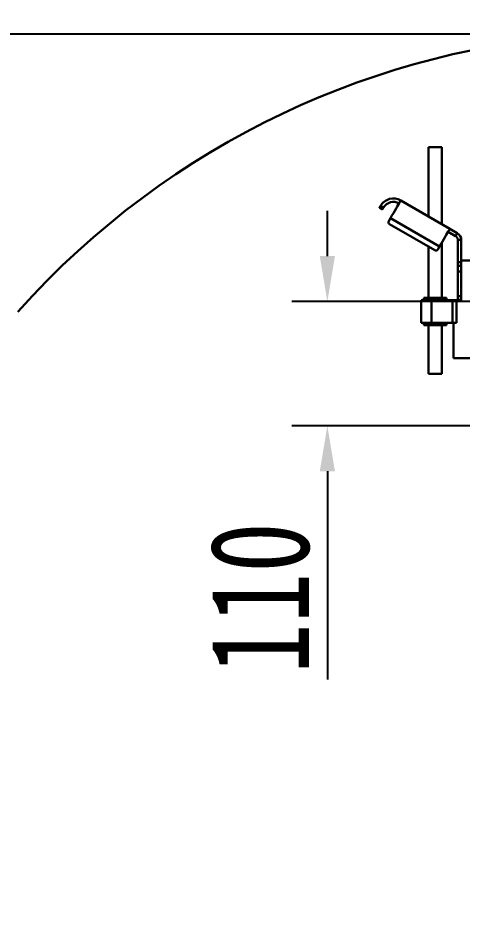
# Model space of a CAD drawing. Header units: millimetres. Extents: x 8 to 22425, y -1213 to 4973.
# Drawn here: x 981 to 1373, y 3666 to 4455 of the extents above; entities that cross this region are included whole.
import ezdxf

# ---------------------------------------------------------------- set-up
doc = ezdxf.new("R2010")
doc.units = ezdxf.units.MM
doc.header["$PDSIZE"] = -1
doc.styles.get("Standard").update_dxf_attribs({"font": 'hyswlongfangsong.ttf'})
doc.dimstyles.new('ISO-25', dxfattribs={"dimscale": 25, "dimtxt": 3.5, "dimasz": 1.6, "dimexe": 1.25, "dimexo": 0.625, "dimtad": 1, "dimdec": 0, "dimzin": 9, "dimdsep": 46, "dimtxsty": 'Standard', "dimcen": 2.5, "dimadec": 0, "dimazin": 2, "dimtfac": 1, "dimtdec": 0, "dimtofl": 0, "dimtmove": 0, "dimatfit": 3, "dimfxl": 1, "dimarcsym": 0})

# ---------------------------------------------------------------- blocks, each defined once
blk = doc.blocks.new('*D107')
at = {"color": 0, "lineweight": -2, "transparency": 16777216}
for p, q in [((1427.24, 4148.9), (1427.24, 4551.48)), ((1532.24, 4220.4), (1532.24, 4551.48)), ((1387.24, 4520.23), (1204.5, 4520.23)), ((1572.24, 4520.23), (1612.24, 4520.23))]:
    blk.add_line(p, q, dxfattribs=at)
at = {"color": 0, "transparency": 16777216}
for points in [[(1387.24, 4526.89), (1387.24, 4513.56), (1427.24, 4520.23)], [(1572.24, 4526.89), (1572.24, 4513.56), (1532.24, 4520.23)]]:
    blk.add_solid(points, dxfattribs=at)
at = {"layer": 'Defpoints', "color": 0, "transparency": 16777216}
for p in [(1427.24, 4520.23), (1532.24, 4204.78), (1427.24, 4133.28)]:
    blk.add_point(p, dxfattribs=at)
at = {"color": 0, "transparency": 16777216, "insert": (1275.87, 4579.6), "char_height": 87.5, "attachment_point": 5}
blk.add_mtext('105', dxfattribs=at)
blk = doc.blocks.new('*D108')
at = {"color": 0, "lineweight": -2, "transparency": 16777216}
for p, q in [((1254.02, 4244.78), (1254.02, 4284.78)), ((1516.62, 4204.78), (1222.77, 4204.78)), ((1433.32, 4094.78), (1222.77, 4094.78)), ((1254.02, 4054.78), (1254.02, 3870.94))]:
    blk.add_line(p, q, dxfattribs=at)
at = {"color": 0, "transparency": 16777216}
for points in [[(1247.35, 4244.78), (1260.69, 4244.78), (1254.02, 4204.78)], [(1247.35, 4054.78), (1260.69, 4054.78), (1254.02, 4094.78)]]:
    blk.add_solid(points, dxfattribs=at)
at = {"layer": 'Defpoints', "color": 0, "transparency": 16777216}
for p in [(1532.24, 4204.78), (1254.02, 4094.78), (1448.95, 4094.78)]:
    blk.add_point(p, dxfattribs=at)
at = {"color": 0, "transparency": 16777216, "insert": (1194.65, 3942.86), "char_height": 87.5, "attachment_point": 5, "rotation": 90}
blk.add_mtext('110', dxfattribs=at)
blk = doc.blocks.new('*D160')
at = {"color": 0, "lineweight": -2, "transparency": 16777216}
for p, q in [((1471.3, 4440.64), (467.05, 4440.64)), ((498.3, 2852.78), (498.3, 4400.64)), ((2323.12, 2812.78), (467.05, 2812.78))]:
    blk.add_line(p, q, dxfattribs=at)
at = {"color": 0, "transparency": 16777216}
for points in [[(491.64, 4400.64), (504.97, 4400.64), (498.3, 4440.64)], [(491.64, 2852.78), (504.97, 2852.78), (498.3, 2812.78)]]:
    blk.add_solid(points, dxfattribs=at)
at = {"layer": 'Defpoints', "color": 0, "transparency": 16777216}
for p in [(498.3, 4440.64), (1486.92, 4440.64), (2338.74, 2812.78)]:
    blk.add_point(p, dxfattribs=at)
at = {"color": 0, "transparency": 16777216, "insert": (438.93, 3626.71), "char_height": 87.5, "attachment_point": 5, "rotation": 90}
blk.add_mtext('1628', dxfattribs=at)

msp = doc.modelspace()

# ---------------------------------------------------------------- linework, layer by layer
at = {"color": 161, "lineweight": 30, "true_color": 0x67adff}
for p, q in [((1343.34, 4340.78), (1343.34, 4279.7)), ((1355.14, 4272.88), (1355.14, 4340.78)), ((1318.78, 4293.88), (1362.08, 4268.88)), ((1302.62, 4285.89), (1300.02, 4287.39)), ((1303.62, 4287.62), (1301.02, 4289.12)), ((1308.28, 4275.69), (1309.78, 4278.29)), ((1353.08, 4253.29), (1309.78, 4278.29)), ((1348.85, 4249.96), (1309.01, 4272.96)), ((1368.74, 4265.03), (1362.08, 4268.88)), ((1367.24, 4262.43), (1360.58, 4266.28)), ((1367.24, 4262.43), (1368.74, 4265.03)), ((1369.24, 4258.97), (1372.24, 4258.97)), ((1369.24, 4239.28), (1369.24, 4258.97)), ((1372.24, 4239.28), (1372.24, 4258.97)), ((1343.34, 4253.14), (1343.34, 4207.78)), ((1353.08, 4253.29), (1351.58, 4250.69)), ((1355.14, 4207.78), (1355.14, 4256.86)), ((1369.24, 4236.28), (1369.24, 4239.28)), ((1369.24, 4239.28), (1372.24, 4239.28)), ((1372.24, 4236.28), (1369.24, 4236.28)), ((1369.24, 4231.28), (1369.24, 4236.28)), ((1380.24, 4240.78), (1372.24, 4240.78)), ((1372.24, 4236.28), (1372.24, 4232.45)), ((1372.24, 4231.28), (1369.24, 4231.28)), ((1369.24, 4231.28), (1369.24, 4209.28)), ((1372.24, 4205.78), (1372.24, 4232.45)), ((1336.74, 4205.78), (1336.74, 4185.78)), ((1339.24, 4207.78), (1339.24, 4205.78)), ((1346.01, 4185.78), (1346.01, 4205.78)), ((1346.01, 4205.78), (1364.59, 4205.78)), ((1359.24, 4205.78), (1359.24, 4207.78)), ((1364.59, 4185.78), (1364.59, 4205.78)), ((1368.1, 4205.78), (1368.1, 4185.78)), ((1368.1, 4205.78), (1372.24, 4205.78)), ((1369.24, 4209.28), (1372.24, 4209.28)), ((1369.24, 4206.28), (1369.24, 4209.28)), ((1372.24, 4206.28), (1369.24, 4206.28)), ((1336.74, 4185.78), (1346.01, 4185.78)), ((1339.24, 4185.78), (1339.24, 4183.78)), ((1343.34, 4183.78), (1343.34, 4140.78)), ((1346.01, 4185.78), (1364.59, 4185.78)), ((1355.14, 4140.78), (1355.14, 4183.78)), ((1359.24, 4183.78), (1359.24, 4185.78)), ((1368.1, 4185.78), (1364.59, 4185.78)), ((1365.24, 4185.78), (1365.24, 4154.78))]:
    msp.add_line(p, q, dxfattribs=at)
at = {"color": 161, "lineweight": 30, "true_color": 0x67adff, "flags": 128}
for points in [[(1343.34, 4340.78), (1343.44, 4340.78), (1343.89, 4340.78), (1344.67, 4340.78), (1345.74, 4340.78), (1347.03, 4340.78), (1348.46, 4340.78), (1349.94, 4340.78), (1351.37, 4340.78), (1352.67, 4340.78), (1353.76, 4340.78), (1354.56, 4340.78), (1355.03, 4340.78), (1355.14, 4340.78)], [(1309.78, 4278.29), (1311.06, 4280.51), (1312.32, 4282.68), (1313.52, 4284.76), (1314.65, 4286.72), (1315.67, 4288.5), (1316.58, 4290.07), (1317.35, 4291.4), (1317.97, 4292.47), (1318.42, 4293.24), (1318.69, 4293.72), (1318.78, 4293.88)], [(1300.02, 4287.39), (1300.04, 4287.42), (1300.1, 4287.52), (1300.19, 4287.68), (1300.32, 4287.89), (1300.47, 4288.16), (1300.64, 4288.46), (1300.83, 4288.78), (1301.02, 4289.12)], [(1303.62, 4287.62), (1303.43, 4287.28), (1303.24, 4286.96), (1303.06, 4286.66), (1302.91, 4286.39), (1302.79, 4286.18), (1302.7, 4286.02), (1302.64, 4285.92), (1302.62, 4285.89)], [(1362.08, 4268.88), (1361.99, 4268.72), (1361.72, 4268.24), (1361.27, 4267.47), (1360.65, 4266.4), (1359.88, 4265.07), (1358.98, 4263.5), (1357.95, 4261.72), (1356.82, 4259.76), (1355.62, 4257.68), (1354.36, 4255.51), (1353.08, 4253.29)], [(1336.74, 4205.78), (1336.79, 4205.78), (1337.17, 4205.78), (1337.91, 4205.78), (1339, 4205.78), (1340.4, 4205.78), (1342.07, 4205.78), (1343.96, 4205.78), (1346.01, 4205.78)], [(1339.24, 4207.78), (1339.29, 4207.78), (1339.67, 4207.78), (1340.39, 4207.78), (1341.43, 4207.78), (1342.75, 4207.78), (1344.3, 4207.78), (1346.04, 4207.78), (1347.89, 4207.78), (1349.79, 4207.78), (1351.67, 4207.78), (1353.46, 4207.78), (1355.1, 4207.78)], [(1355.1, 4207.78), (1356.53, 4207.78), (1357.69, 4207.78), (1358.55, 4207.78), (1359.07, 4207.78), (1359.24, 4207.78)], [(1364.59, 4205.78), (1365.2, 4205.78), (1365.78, 4205.78), (1366.31, 4205.78), (1366.8, 4205.78), (1367.23, 4205.78), (1367.59, 4205.78), (1367.89, 4205.78), (1368.1, 4205.78)], [(1359.24, 4183.78), (1359.23, 4183.78), (1358.94, 4183.78), (1358.3, 4183.78), (1357.33, 4183.78), (1356.08, 4183.78), (1354.57, 4183.78), (1352.87, 4183.78), (1351.04, 4183.78), (1349.15, 4183.78), (1347.26, 4183.78), (1345.44, 4183.78), (1343.76, 4183.78), (1342.27, 4183.78), (1341.04, 4183.78), (1340.11, 4183.78), (1339.5, 4183.78), (1339.25, 4183.78), (1339.24, 4183.78)], [(1365.24, 4154.78), (1365.29, 4154.78), (1365.64, 4154.78), (1366.35, 4154.78), (1367.4, 4154.78), (1368.8, 4154.78), (1370.54, 4154.78), (1372.61, 4154.78), (1375, 4154.78), (1377.7, 4154.78), (1380.69, 4154.78), (1383.96, 4154.78), (1387.5, 4154.78), (1391.29, 4154.78), (1395.31, 4154.78), (1399.55, 4154.78)], [(1343.34, 4140.78), (1343.44, 4140.78), (1343.88, 4140.78), (1344.67, 4140.78), (1345.74, 4140.78), (1347.03, 4140.78), (1348.46, 4140.78), (1349.94, 4140.78), (1351.37, 4140.78), (1352.67, 4140.78), (1353.76, 4140.78), (1354.56, 4140.78), (1355.03, 4140.78), (1355.14, 4140.78)]]:
    msp.add_lwpolyline(points, dxfattribs=at)
at = {"lineweight": 30}
msp.add_arc((1532.1, 3702.02), 740, 48.84281, 138.15741, dxfattribs=at)
at = {"color": 161, "lineweight": 30, "true_color": 0x67adff}
for centre, radius, start, end in [((1312.28, 4282.62), 13, 59.99955, 149.99955), ((1312.28, 4282.62), 10, 59.99955, 149.99955), ((1310.01, 4274.69), 2, 149.99955, 239.99955), ((1365.24, 4258.97), 4, 359.99955, 59.99955), ((1365.24, 4258.97), 7, 359.99955, 59.99955), ((1349.85, 4251.69), 2, 239.99955, 329.99955), ((1415.37, 4237.77), 43.15, 177.9988, 181.98299)]:
    msp.add_arc(centre, radius, start, end, dxfattribs=at)

# ---------------------------------------------------------------- dimensions: what is measured, and where the dimension line sits
dim = msp.add_linear_dim(base=(1427.24, 4520.23), p1=(1532.24, 4204.78), p2=(1427.24, 4133.28), dimstyle='ISO-25')
dim.commit()
dim.dimension.update_dxf_attribs({"geometry": '*D107', "text_midpoint": (1275.87, 4579.6)})
for base, p1, p2, picture, middle in [((498.3, 4440.64), (2338.74, 2812.78), (1486.92, 4440.64), '*D160', (438.93, 3626.71)), ((1254.02, 4094.78), (1532.24, 4204.78), (1448.95, 4094.78), '*D108', (1194.65, 3942.86))]:
    dim = msp.add_linear_dim(base=base, p1=p1, p2=p2, angle=90, dimstyle='ISO-25')
    dim.commit()
    dim.dimension.update_dxf_attribs({"geometry": picture, "text_midpoint": middle})

doc.saveas('drawing.dxf')
